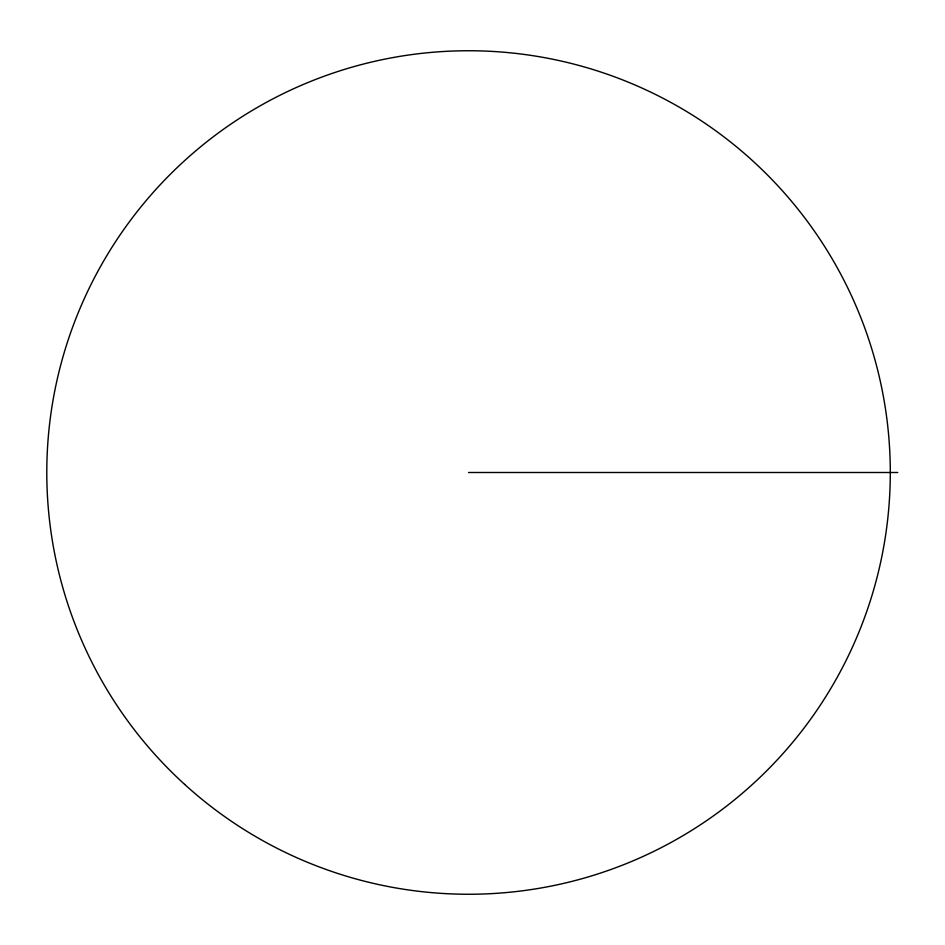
<?xml version="1.0" encoding="UTF-8"?>
<svg xmlns="http://www.w3.org/2000/svg" width="945" height="945" viewBox="0 0 945 945"><rect width="100%" height="100%" fill="white"/><g stroke="black" fill="none" stroke-linecap="round" stroke-linejoin="round"><path stroke-width="1.42" d="M468.543 472.5L897.75 472.5M184.665 784.421A421.765 421.765 0 0 0 880.61 562.381A421.765 421.765 0 0 0 340.342 70.698A421.765 421.765 0 0 0 184.665 784.421"/></g></svg>
